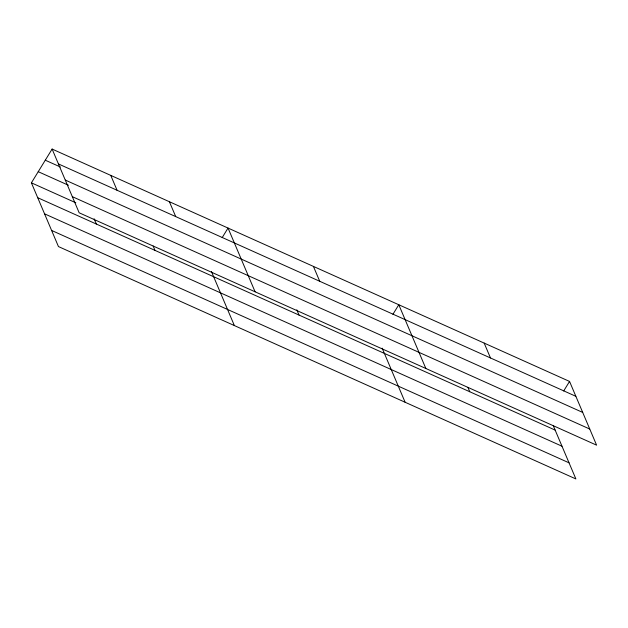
<?xml version="1.0" encoding="UTF-8"?>
<svg xmlns="http://www.w3.org/2000/svg" width="628" height="628" viewBox="0 0 628 628"><rect width="100%" height="100%" fill="white"/><g stroke="black" fill="none" stroke-linecap="round" stroke-linejoin="round"><path stroke-width="0.94" d="M553.292 425.713L575.884 478.944L58.451 246.569L31.4 182.834L52.116 149.056L569.549 381.431L596.6 445.166L79.167 212.79L52.116 149.056M222.179 237.619L228.043 228.058L255.094 291.8M392.932 314.298L398.796 304.745L425.847 368.479M563.685 390.985L569.549 381.431M58.435 163.932L575.86 396.307M45.279 160.203L60.382 166.985M65.273 180.055L582.706 412.431M38.237 171.687L68.444 185.252M72.33 196.666L589.755 429.042M31.4 182.834L75.823 202.781M37.719 197.71L555.144 430.094M44.557 213.834L561.989 446.218M51.614 230.445L569.039 462.828M484.172 343.084L490.484 357.968M467.915 387.374L469.768 391.746M382.162 348.155L405.131 402.265M313.419 266.405L319.731 281.281M296.793 309.816L299.022 315.068M211.416 271.469L234.377 325.579M169.403 201.721L175.714 216.605M153.146 246.011L154.998 250.384M110.756 175.385L117.075 190.268M94.129 218.795L96.359 224.047"/></g></svg>
